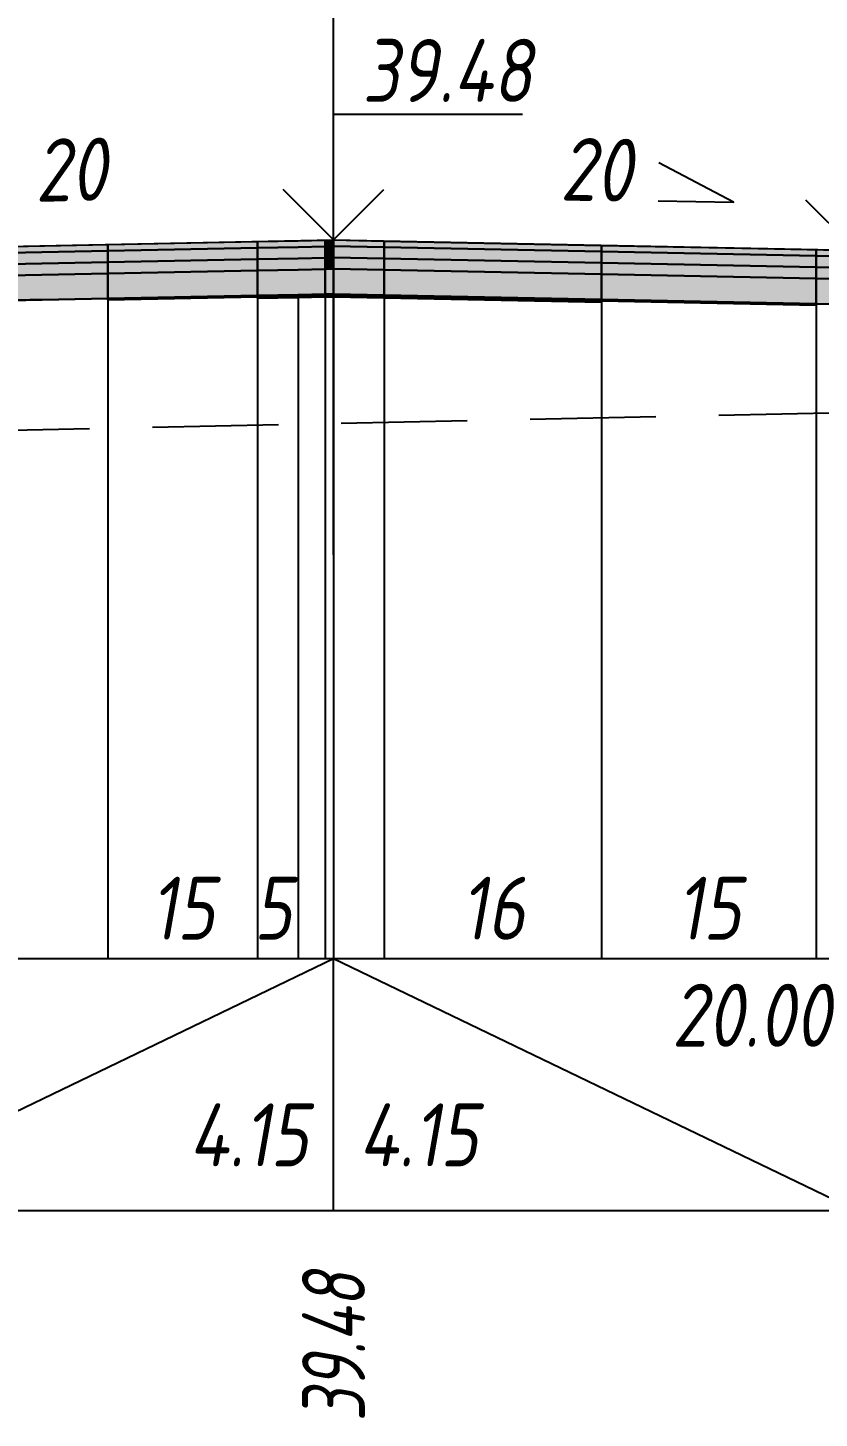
# Model space of a CAD drawing. Extents: x -717 to 1451, y -133302 to 233.
# Drawn here: x 151.8 to 183.2, y -89929.3 to -89874 of the extents above; entities that cross this region are included whole.
import ezdxf
from ezdxf.enums import TextEntityAlignment as Align

# ---------------------------------------------------------------- set-up
doc = ezdxf.new("R2010")
doc.units = 0
doc.linetypes.add('осевая2', pattern=[1.125, 0.75, -0.125, 0.125, -0.125])
doc.linetypes.add('штриховая', pattern=[0.75, 0.5, -0.25])
for name, color, linetype in [('Интерполированный поперечник', 2, 'Continuous'), ('Код_514', 1, 'Continuous'), ('Контур_400', 7, 'Continuous'), ('Контур_508', 7, 'Continuous'), ('Контур_513', 7, 'Continuous'), ('Контур_818', 7, 'Continuous'), ('Красный поперечник', 1, 'Continuous'), ('Объём_2501', 7, 'Continuous'), ('Ось', 1, 'осевая2'), ('Откосы', 7, 'Continuous'), ('Отметки покрытия', 7, 'Continuous'), ('Слои выравнивания', 7, 'Continuous'), ('Таблица', 7, 'Continuous'), ('Уклоны проезжей части', 7, 'Continuous'), ('Черный поперечник', 3, 'Continuous')]:
    doc.layers.add(name, color=color, linetype=linetype)
for name, color, linetype, true_color in [('Контур_2570', 7, 'Continuous', 0x80ff00), ('Контур_2725', 7, 'Continuous', 0x323232), ('Контур_2760', 7, 'Continuous', 0x323232), ('Контур_2761', 7, 'Continuous', 0x323232), ('Контур_2762', 7, 'Continuous', 0x323232), ('Контур_2763', 7, 'Continuous', 0x323232), ('Контур_2764', 7, 'Continuous', 0x323232), ('Контур_2765', 7, 'Continuous', 0x323232), ('Контур_402', 7, 'Continuous', 0xff6464)]:
    doc.layers.add(name, color=color, linetype=linetype, true_color=true_color)
doc.styles.get("Standard").update_dxf_attribs({"font": 'txt', "height": 2.5})
doc.styles.add('М', font='romand.shx', dxfattribs={"width": 0.8, "oblique": 10, "height": 2.5})
doc.dimstyles.new('ISO-25', dxfattribs={"dimtxt": 2.5, "dimasz": 2.5, "dimexe": 1.25, "dimexo": 0.625, "dimtad": 1, "dimtxsty": 'Standard', "dimcen": 2.5, "dimadec": 0, "dimazin": 0, "dimtfac": 1, "dimtmove": 0, "dimatfit": 3, "dimfxl": 1, "dimarcsym": 0})

# ---------------------------------------------------------------- blocks, each defined once
blk = doc.blocks.new('_Oblique')
at = {"color": 0, "linetype": 'ByBlock', "lineweight": -2}
blk.add_line((-0.5, -0.5), (0.5, 0.5), dxfattribs=at)
blk = doc.blocks.new('*D1770')
at = {"color": 0, "lineweight": -2, "transparency": 16777216}
for p, q in [((116.161, -89882.997), (116.161, -89846.277)), ((211.661, -89882.997), (211.661, -89846.277)), ((116.161, -89847.527), (211.661, -89847.527))]:
    blk.add_line(p, q, dxfattribs=at)
at = {"layer": 'Defpoints', "color": 0, "transparency": 16777216}
for p in [(211.661, -89847.527), (116.161, -89883.622), (211.661, -89883.622)]:
    blk.add_point(p, dxfattribs=at)
at = {"color": 0, "lineweight": -2, "transparency": 16777216, "rotation": 180}
blk.add_blockref('_Oblique', (116.161, -89847.527), dxfattribs=at)
at = {"color": 0, "lineweight": -2, "transparency": 16777216}
blk.add_blockref('_Oblique', (211.661, -89847.527), dxfattribs=at)
at = {"color": 0, "transparency": 16777216, "insert": (163.911, -89845.414), "char_height": 2.5, "width": 10.41667, "attachment_point": 5, "style": 'М'}
blk.add_mtext('19,10', dxfattribs=at)

msp = doc.modelspace()

# ---------------------------------------------------------------- hatches: boundary and pattern name
at = {"layer": 'Слои выравнивания'}
for color, points in [(2, [(131.521, -89883.112), (141.178, -89882.919), (143.161, -89882.879), (154.944, -89882.644), (154.944, -89882.894), (143.161, -89883.129), (141.178, -89883.169), (131.521, -89883.362)]), (3, [(131.521, -89883.362), (141.178, -89883.169), (143.161, -89883.129), (154.944, -89882.894), (154.944, -89883.344), (143.161, -89883.579), (141.178, -89883.619), (131.521, -89883.812)]), (2, [(154.944, -89882.644), (160.889, -89882.525), (160.889, -89882.775), (154.944, -89882.894)]), (3, [(154.944, -89882.894), (160.889, -89882.775), (160.889, -89883.225), (154.944, -89883.344)]), (2, [(160.889, -89882.525), (162.507, -89882.493), (163.571, -89882.471), (163.571, -89882.721), (162.507, -89882.743), (160.889, -89882.775)]), (3, [(160.889, -89882.775), (162.507, -89882.743), (163.571, -89882.721), (163.571, -89883.171), (162.507, -89883.193), (160.889, -89883.225)]), (2, [(163.571, -89882.471), (163.911, -89882.464), (163.911, -89882.714), (163.571, -89882.721)]), (3, [(163.571, -89882.721), (163.911, -89882.714), (163.911, -89883.164), (163.571, -89883.171)]), (2, [(163.911, -89882.464), (165.921, -89882.505), (165.921, -89882.755), (163.911, -89882.714)]), (3, [(163.911, -89882.714), (165.921, -89882.755), (165.921, -89883.205), (163.911, -89883.164)]), (2, [(165.921, -89882.505), (174.554, -89882.677), (174.554, -89882.927), (165.921, -89882.755)]), (3, [(165.921, -89882.755), (174.554, -89882.927), (174.554, -89883.377), (165.921, -89883.205)]), (2, [(174.554, -89882.677), (183.069, -89882.848), (183.069, -89883.098), (174.554, -89882.927)]), (2, [(183.069, -89882.848), (184.661, -89882.879), (184.661, -89883.129), (183.069, -89883.098)]), (4, [(131.521, -89883.812), (141.178, -89883.619), (143.161, -89883.579), (154.944, -89883.344), (154.944, -89883.794), (143.161, -89884.029), (141.178, -89884.069), (131.521, -89884.262)]), (4, [(154.944, -89883.344), (160.889, -89883.225), (160.889, -89883.675), (154.944, -89883.794)]), (4, [(160.889, -89883.225), (162.507, -89883.193), (163.571, -89883.171), (163.571, -89883.621), (162.507, -89883.643), (160.889, -89883.675)]), (4, [(163.571, -89883.171), (163.911, -89883.164), (163.911, -89883.614), (163.571, -89883.621)]), (4, [(163.911, -89883.164), (165.921, -89883.205), (165.921, -89883.655), (163.911, -89883.614)]), (4, [(165.921, -89883.205), (174.554, -89883.377), (174.554, -89883.827), (165.921, -89883.655)]), (3, [(174.554, -89882.927), (183.069, -89883.098), (183.069, -89883.548), (174.554, -89883.377)]), (4, [(174.554, -89883.377), (183.069, -89883.548), (183.069, -89883.998), (174.554, -89883.827)]), (3, [(183.069, -89883.098), (184.661, -89883.129), (184.661, -89883.579), (183.069, -89883.548)]), (5, [(131.521, -89884.262), (141.178, -89884.069), (143.161, -89884.029), (154.944, -89883.794), (154.944, -89884.794), (143.161, -89885.029), (141.178, -89885.069), (131.521, -89885.262)]), (5, [(154.944, -89883.794), (160.889, -89883.675), (160.889, -89884.675), (154.944, -89884.794)]), (5, [(160.889, -89883.675), (162.507, -89883.643), (163.571, -89883.621), (163.571, -89884.621), (162.507, -89884.643), (160.889, -89884.675)]), (5, [(163.571, -89883.621), (163.911, -89883.614), (163.911, -89884.614), (163.571, -89884.621)]), (5, [(163.911, -89883.614), (165.921, -89883.655), (165.921, -89884.655), (163.911, -89884.614)]), (5, [(165.921, -89883.655), (174.554, -89883.827), (174.554, -89884.827), (165.921, -89884.655)]), (5, [(174.554, -89883.827), (183.069, -89883.998), (183.069, -89884.998), (174.554, -89884.827)]), (4, [(183.069, -89883.548), (184.661, -89883.579), (184.661, -89884.029), (183.069, -89883.998)]), (5, [(183.069, -89883.998), (184.661, -89884.029), (184.661, -89885.028), (183.069, -89884.998)]), (7, [(154.944, -89884.794), (160.889, -89884.675), (160.889, -89884.725), (154.944, -89884.844)]), (7, [(160.889, -89884.675), (162.507, -89884.643), (163.571, -89884.621), (163.571, -89884.671), (162.507, -89884.693), (160.889, -89884.725)]), (6, [(160.889, -89884.725), (162.507, -89884.693), (163.571, -89884.671), (163.571, -89884.721), (162.507, -89884.743), (160.889, -89884.775)]), (7, [(163.571, -89884.621), (163.911, -89884.614), (163.911, -89884.664), (163.571, -89884.671)]), (6, [(163.571, -89884.671), (163.911, -89884.664), (163.911, -89884.726), (163.571, -89884.721)]), (7, [(163.911, -89884.614), (165.921, -89884.655), (165.921, -89884.705), (163.911, -89884.664)]), (6, [(163.911, -89884.664), (165.921, -89884.705), (165.921, -89884.755), (163.911, -89884.726)]), (7, [(165.921, -89884.655), (174.554, -89884.827), (174.554, -89884.877), (165.921, -89884.705)]), (6, [(165.921, -89884.705), (174.554, -89884.877), (174.554, -89884.927), (165.921, -89884.755)]), (7, [(174.554, -89884.827), (183.069, -89884.998), (183.069, -89885.048), (174.554, -89884.877)])]:
    msp.add_hatch(color=color, dxfattribs=at).paths.add_polyline_path(points)

# ---------------------------------------------------------------- linework, layer by layer
at = {"layer": 'Интерполированный поперечник', "linetype": 'штриховая', "ltscale": 10, "flags": 128}
msp.add_lwpolyline([(89.234, -89891.336), (212.445, -89888.711)], dxfattribs=at)
at = {"layer": 'Код_514'}
for p, q in [((143.161, -89921), (163.911, -89911)), ((163.911, -89921), (163.911, -89911)), ((163.911, -89911), (184.661, -89921))]:
    msp.add_line(p, q, dxfattribs=at)
at = {"layer": 'Контур_2570', "flags": 128}
msp.add_lwpolyline([(141.178, -89884.953), (162.507, -89884.706), (163.911, -89884.726), (183.069, -89884.998), (191.92, -89885.161)], dxfattribs=at)
at = {"layer": 'Контур_2725', "flags": 128}
msp.add_lwpolyline([(131.521, -89885.262), (141.178, -89885.069), (143.161, -89885.029), (154.944, -89884.794), (154.944, -89884.844), (160.889, -89884.725), (160.889, -89884.775), (162.507, -89884.743), (163.571, -89884.721), (163.911, -89884.726), (165.921, -89884.755), (174.554, -89884.927), (174.554, -89884.877), (183.069, -89885.048), (183.069, -89884.998), (184.661, -89885.028), (191.92, -89885.175)], dxfattribs=at)
at = {"layer": 'Контур_2760', "flags": 128}
msp.add_lwpolyline([(131.521, -89883.112), (141.178, -89882.919), (143.161, -89882.879), (154.944, -89882.644), (160.889, -89882.525), (162.507, -89882.493), (163.571, -89882.471), (163.911, -89882.464), (165.921, -89882.505), (174.554, -89882.677), (183.069, -89882.848), (184.661, -89882.879), (191.92, -89883.025)], dxfattribs=at)
at = {"layer": 'Контур_2761', "flags": 128}
msp.add_lwpolyline([(131.521, -89883.362), (141.178, -89883.169), (143.161, -89883.129), (154.944, -89882.894), (160.889, -89882.775), (162.507, -89882.743), (163.571, -89882.721), (163.911, -89882.714), (165.921, -89882.755), (174.554, -89882.927), (183.069, -89883.098), (184.661, -89883.129), (191.92, -89883.275)], dxfattribs=at)
at = {"layer": 'Контур_2762', "flags": 128}
msp.add_lwpolyline([(131.521, -89883.812), (141.178, -89883.619), (143.161, -89883.579), (154.944, -89883.344), (160.889, -89883.225), (162.507, -89883.193), (163.571, -89883.171), (163.911, -89883.164), (165.921, -89883.205), (174.554, -89883.377), (183.069, -89883.548), (184.661, -89883.579), (191.92, -89883.725)], dxfattribs=at)
at = {"layer": 'Контур_2763', "flags": 128}
msp.add_lwpolyline([(131.521, -89884.262), (141.178, -89884.069), (143.161, -89884.029), (154.944, -89883.794), (160.889, -89883.675), (162.507, -89883.643), (163.571, -89883.621), (163.911, -89883.614), (165.921, -89883.655), (174.554, -89883.827), (183.069, -89883.998), (184.661, -89884.029), (191.92, -89884.175)], dxfattribs=at)
at = {"layer": 'Контур_2764', "flags": 128}
msp.add_lwpolyline([(154.944, -89884.794), (160.889, -89884.675), (162.507, -89884.643), (163.571, -89884.621), (163.911, -89884.614), (165.921, -89884.655), (174.554, -89884.827), (183.069, -89884.998)], dxfattribs=at)
at = {"layer": 'Контур_2765', "flags": 128}
msp.add_lwpolyline([(160.889, -89884.725), (162.507, -89884.693), (163.571, -89884.671), (163.911, -89884.664), (165.921, -89884.705), (174.554, -89884.877)], dxfattribs=at)
at = {"layer": 'Контур_400', "flags": 128}
for points in [[(123.161, -89883.279), (125.661, -89883.229), (125.661, -89883.229), (125.661, -89883.229), (125.661, -89883.229), (125.661, -89883.229), (125.661, -89883.229), (143.161, -89882.879), (163.911, -89882.464)], [(163.911, -89882.464), (184.661, -89882.879), (202.161, -89883.229), (202.161, -89883.229), (202.161, -89883.229), (202.161, -89883.229), (202.161, -89883.229), (202.161, -89883.229), (204.661, -89883.279)]]:
    msp.add_lwpolyline(points, dxfattribs=at)
at = {"layer": 'Контур_402', "flags": 128}
msp.add_lwpolyline([(109.269, -89888.154), (131.521, -89887.486), (131.521, -89885.262), (154.944, -89884.794), (154.944, -89884.844), (160.889, -89884.725), (160.889, -89884.775), (163.571, -89884.721), (163.911, -89884.726), (165.921, -89884.755), (174.554, -89884.927), (174.554, -89884.877), (183.069, -89885.048), (183.069, -89884.998), (184.661, -89885.028), (191.92, -89885.175), (191.92, -89887.355), (217.35, -89888.118)], dxfattribs=at)
at = {"layer": 'Контур_508', "flags": 128}
msp.add_lwpolyline([(131.521, -89885.262), (154.944, -89884.794), (154.944, -89884.844), (160.889, -89884.725), (160.889, -89884.775), (163.571, -89884.721), (163.911, -89884.726), (165.921, -89884.755), (174.554, -89884.927), (174.554, -89884.877), (183.069, -89885.048), (183.069, -89884.998), (184.661, -89885.028), (191.92, -89885.175), (191.92, -89887.355), (217.35, -89888.118), (217.35, -89888.554), (220.797, -89890.852), (221.1, -89890.852), (223.1, -89890.852), (223.402, -89890.852), (226.85, -89888.554), (226.85, -89887.352), (230.088, -89885.193)], dxfattribs=at)
at = {"layer": 'Контур_513', "flags": 128}
msp.add_lwpolyline([(131.521, -89885.262), (154.944, -89884.794), (154.944, -89884.844), (160.889, -89884.725), (160.889, -89884.775), (163.571, -89884.721), (163.911, -89884.726), (165.921, -89884.755), (174.554, -89884.927), (174.554, -89884.877), (183.069, -89885.048), (183.069, -89884.998), (184.661, -89885.028), (191.92, -89885.175), (191.92, -89887.355), (217.35, -89888.118), (217.35, -89888.554), (220.797, -89890.852), (221.1, -89890.852), (223.1, -89890.852), (223.402, -89890.852), (226.85, -89888.554), (226.85, -89887.352), (230.088, -89885.193)], dxfattribs=at)
at = {"layer": 'Контур_818', "flags": 128}
msp.add_lwpolyline([(141.178, -89884.953), (162.507, -89884.706), (163.911, -89884.726), (183.069, -89884.998), (191.92, -89885.161)], dxfattribs=at)
at = {"layer": 'Красный поперечник'}
for p, q in [((143.161, -89882.879), (163.911, -89882.464)), ((163.911, -89882.464), (184.661, -89882.879))]:
    msp.add_line(p, q, dxfattribs=at)
at = {"layer": 'Объём_2501', "flags": 128}
for points in [[(123.161, -89883.279), (125.661, -89883.229), (125.661, -89883.229), (125.661, -89883.229), (125.661, -89883.229), (125.661, -89883.229), (125.661, -89883.229), (143.161, -89882.879), (163.911, -89882.464)], [(163.911, -89882.464), (184.661, -89882.879), (202.161, -89883.229), (202.161, -89883.229), (202.161, -89883.229), (202.161, -89883.229), (202.161, -89883.229), (202.161, -89883.229), (204.661, -89883.279)]]:
    msp.add_lwpolyline(points, dxfattribs=at)
at = {"layer": 'Ось', "ltscale": 15}
msp.add_line((163.911, -89894.971), (163.911, -89841.435), dxfattribs=at)
at = {"layer": 'Откосы', "color": 1, "flags": 128}
msp.add_lwpolyline([(176.799, -89880.905), (179.798, -89880.965), (176.829, -89879.405)], dxfattribs=at)
at = {"layer": 'Отметки покрытия', "color": 1}
for p, q in [((163.911, -89882.464), (163.911, -89877.464)), ((163.911, -89877.464), (171.411, -89877.464)), ((163.911, -89882.464), (161.911, -89880.464)), ((163.911, -89882.464), (165.911, -89880.464)), ((184.661, -89882.879), (182.661, -89880.879))]:
    msp.add_line(p, q, dxfattribs=at)
at = {"layer": 'Слои выравнивания'}
for p, q in [((154.944, -89882.644), (154.944, -89911)), ((154.944, -89882.644), (154.944, -89911)), ((160.889, -89882.525), (160.889, -89911)), ((160.889, -89882.525), (160.889, -89911)), ((163.571, -89882.471), (163.571, -89911)), ((163.911, -89882.464), (163.911, -89911)), ((165.921, -89882.505), (165.921, -89911)), ((174.554, -89882.677), (174.554, -89911)), ((174.554, -89882.677), (174.554, -89911)), ((183.069, -89882.848), (183.069, -89911))]:
    msp.add_line(p, q, dxfattribs=at)
at = {"layer": 'Слои выравнивания', "color": 2, "flags": 128}
for points in [[(131.521, -89883.112), (141.178, -89882.919), (143.161, -89882.879), (154.944, -89882.644), (154.944, -89882.894), (143.161, -89883.129), (141.178, -89883.169), (131.521, -89883.362)], [(154.944, -89882.644), (160.889, -89882.525), (160.889, -89882.775), (154.944, -89882.894)], [(154.944, -89882.644), (154.944, -89882.894)], [(160.889, -89882.525), (162.507, -89882.493), (163.571, -89882.471), (163.571, -89882.721), (162.507, -89882.743), (160.889, -89882.775)], [(160.889, -89882.525), (160.889, -89882.775)], [(163.571, -89882.471), (163.911, -89882.464), (163.911, -89882.714), (163.571, -89882.721)], [(163.911, -89882.464), (165.921, -89882.505), (165.921, -89882.755), (163.911, -89882.714)], [(165.921, -89882.505), (174.554, -89882.677), (174.554, -89882.927), (165.921, -89882.755)], [(174.554, -89882.677), (174.554, -89882.927)], [(174.554, -89882.677), (183.069, -89882.848), (183.069, -89883.098), (174.554, -89882.927)], [(183.069, -89882.848), (184.661, -89882.879), (184.661, -89883.129), (183.069, -89883.098)]]:
    msp.add_lwpolyline(points, close=True, dxfattribs=at)
at = {"layer": 'Слои выравнивания', "color": 3, "flags": 128}
for points in [[(131.521, -89883.362), (141.178, -89883.169), (143.161, -89883.129), (154.944, -89882.894), (154.944, -89883.344), (143.161, -89883.579), (141.178, -89883.619), (131.521, -89883.812)], [(154.944, -89882.894), (160.889, -89882.775), (160.889, -89883.225), (154.944, -89883.344)], [(154.944, -89882.894), (154.944, -89883.344)], [(160.889, -89882.775), (162.507, -89882.743), (163.571, -89882.721), (163.571, -89883.171), (162.507, -89883.193), (160.889, -89883.225)], [(160.889, -89882.775), (160.889, -89883.225)], [(163.571, -89882.721), (163.911, -89882.714), (163.911, -89883.164), (163.571, -89883.171)], [(163.911, -89882.714), (165.921, -89882.755), (165.921, -89883.205), (163.911, -89883.164)], [(165.921, -89882.755), (174.554, -89882.927), (174.554, -89883.377), (165.921, -89883.205)], [(174.554, -89882.927), (174.554, -89883.377)], [(174.554, -89882.927), (183.069, -89883.098), (183.069, -89883.548), (174.554, -89883.377)], [(183.069, -89883.098), (184.661, -89883.129), (184.661, -89883.579), (183.069, -89883.548)]]:
    msp.add_lwpolyline(points, close=True, dxfattribs=at)
at = {"layer": 'Слои выравнивания', "color": 4, "flags": 128}
for points in [[(131.521, -89883.812), (141.178, -89883.619), (143.161, -89883.579), (154.944, -89883.344), (154.944, -89883.794), (143.161, -89884.029), (141.178, -89884.069), (131.521, -89884.262)], [(154.944, -89883.344), (160.889, -89883.225), (160.889, -89883.675), (154.944, -89883.794)], [(154.944, -89883.344), (154.944, -89883.794)], [(160.889, -89883.225), (162.507, -89883.193), (163.571, -89883.171), (163.571, -89883.621), (162.507, -89883.643), (160.889, -89883.675)], [(160.889, -89883.225), (160.889, -89883.675)], [(163.571, -89883.171), (163.911, -89883.164), (163.911, -89883.614), (163.571, -89883.621)], [(163.911, -89883.164), (165.921, -89883.205), (165.921, -89883.655), (163.911, -89883.614)], [(165.921, -89883.205), (174.554, -89883.377), (174.554, -89883.827), (165.921, -89883.655)], [(174.554, -89883.377), (174.554, -89883.827)], [(174.554, -89883.377), (183.069, -89883.548), (183.069, -89883.998), (174.554, -89883.827)], [(183.069, -89883.548), (184.661, -89883.579), (184.661, -89884.029), (183.069, -89883.998)]]:
    msp.add_lwpolyline(points, close=True, dxfattribs=at)
at = {"layer": 'Слои выравнивания', "color": 5, "flags": 128}
for points in [[(131.521, -89884.262), (141.178, -89884.069), (143.161, -89884.029), (154.944, -89883.794), (154.944, -89884.794), (143.161, -89885.029), (141.178, -89885.069), (131.521, -89885.262)], [(154.944, -89883.794), (160.889, -89883.675), (160.889, -89884.675), (154.944, -89884.794)], [(154.944, -89883.794), (154.944, -89884.794)], [(160.889, -89883.675), (162.507, -89883.643), (163.571, -89883.621), (163.571, -89884.621), (162.507, -89884.643), (160.889, -89884.675)], [(160.889, -89883.675), (160.889, -89884.675)], [(163.571, -89883.621), (163.911, -89883.614), (163.911, -89884.614), (163.571, -89884.621)], [(163.911, -89883.614), (165.921, -89883.655), (165.921, -89884.655), (163.911, -89884.614)], [(165.921, -89883.655), (174.554, -89883.827), (174.554, -89884.827), (165.921, -89884.655)], [(174.554, -89883.827), (174.554, -89884.827)], [(174.554, -89883.827), (183.069, -89883.998), (183.069, -89884.998), (174.554, -89884.827)], [(183.069, -89883.998), (184.661, -89884.029), (184.661, -89885.028), (183.069, -89884.998)]]:
    msp.add_lwpolyline(points, close=True, dxfattribs=at)
at = {"layer": 'Слои выравнивания', "color": 7, "flags": 128}
for points in [[(154.944, -89884.794), (160.889, -89884.675), (160.889, -89884.725), (154.944, -89884.844)], [(160.889, -89884.675), (162.507, -89884.643), (163.571, -89884.621), (163.571, -89884.671), (162.507, -89884.693), (160.889, -89884.725)], [(160.889, -89884.675), (160.889, -89884.725)], [(163.571, -89884.621), (163.911, -89884.614), (163.911, -89884.664), (163.571, -89884.671)], [(163.911, -89884.614), (165.921, -89884.655), (165.921, -89884.705), (163.911, -89884.664)], [(165.921, -89884.655), (174.554, -89884.827), (174.554, -89884.877), (165.921, -89884.705)], [(174.554, -89884.827), (174.554, -89884.877)], [(174.554, -89884.827), (183.069, -89884.998), (183.069, -89885.048), (174.554, -89884.877)]]:
    msp.add_lwpolyline(points, close=True, dxfattribs=at)
at = {"layer": 'Слои выравнивания', "color": 6, "flags": 128}
for points in [[(160.889, -89884.725), (162.507, -89884.693), (163.571, -89884.671), (163.571, -89884.721), (162.507, -89884.743), (160.889, -89884.775)], [(163.571, -89884.671), (163.911, -89884.664), (163.911, -89884.726), (163.571, -89884.721)], [(163.911, -89884.664), (165.921, -89884.705), (165.921, -89884.755), (163.911, -89884.726)], [(165.921, -89884.705), (174.554, -89884.877), (174.554, -89884.927), (165.921, -89884.755)]]:
    msp.add_lwpolyline(points, close=True, dxfattribs=at)
at = {"layer": 'Таблица'}
for p, q in [((80, -89911), (255.088, -89911)), ((80, -89921), (255.088, -89921))]:
    msp.add_line(p, q, dxfattribs=at)
at = {"layer": 'Черный поперечник', "color": 7}
for p, q in [((162.507, -89884.706), (162.507, -89911)), ((163.911, -89884.726), (163.911, -89911)), ((183.069, -89884.998), (183.069, -89911))]:
    msp.add_line(p, q, dxfattribs=at)
at = {"layer": 'Черный поперечник', "flags": 128}
msp.add_lwpolyline([(141.178, -89884.953), (162.507, -89884.706), (163.911, -89884.726), (183.069, -89884.998), (191.92, -89885.161), (192.048, -89884.463), (192.156, -89884.301), (192.42, -89884.397), (193.149, -89884.274), (195.575, -89884.267), (203.766, -89885.185), (204.053, -89884.964), (205.848, -89885.687), (206.001, -89885.711), (206.003, -89885.757), (206.352, -89885.885), (206.447, -89886.005), (209.796, -89888.764), (212.445, -89888.711), (212.545, -89888.715), (215.269, -89886.07), (215.41, -89885.936), (223.329, -89885.015), (253.022, -89885.795)], dxfattribs=at)

# ---------------------------------------------------------------- texts
at = {"layer": 'Код_514', "style": 'М', "oblique": 10, "width": 0.8}
msp.add_text('20.00', height=2.5, dxfattribs=at).set_placement((183.661, -89912), align=Align.TOP_RIGHT)
msp.add_text('4.15', height=2.5, dxfattribs=at).set_placement((162.911, -89920), align=Align.BOTTOM_RIGHT)
msp.add_text('4.15', height=2.5, dxfattribs=at).set_placement((164.911, -89920), align=Align.BOTTOM_LEFT)
at = {"layer": 'Код_514', "style": 'М', "oblique": 10, "width": 0.7}
msp.add_text('39.48', height=2.5, rotation=90, dxfattribs=at).set_placement((163.911, -89929.382), align=Align.MIDDLE_LEFT)
at = {"layer": 'Отметки покрытия', "color": 1, "style": 'М', "oblique": 10, "width": 0.8}
msp.add_text('39.48', height=2.5, dxfattribs=at).set_placement((165.052, -89877.733), align=Align.BOTTOM_LEFT)
at = {"layer": 'Слои выравнивания', "style": 'М', "oblique": 10, "width": 0.8}
for s, p in [('15', (157.917, -89911)), ('5', (161.499, -89911)), ('16', (170.238, -89911)), ('15', (178.812, -89911))]:
    msp.add_text(s, height=2.5, dxfattribs=at).set_placement(p, align=Align.BOTTOM_CENTER)
at = {"layer": 'Уклоны проезжей части', "color": 1, "style": 'М', "oblique": 10, "width": 0.8}
for rotation, p in [(1.1458, (153.516, -89881.672)), (358.8542, (174.306, -89881.672))]:
    msp.add_text('20', height=2.5, rotation=rotation, dxfattribs=at).set_placement(p, align=Align.BOTTOM_CENTER)

# ---------------------------------------------------------------- dimensions: what is measured, and where the dimension line sits
at = {"color": 5}
dim = msp.add_linear_dim(base=(211.661, -89847.527), p1=(116.161, -89883.622), p2=(211.661, -89883.622), angle=180, dimstyle='ISO-25', override={"dimasz": 1, "dimlfac": 0.2, "dimzin": 0, "dimtxsty": 'М', "dimblk1": 'Oblique', "dimblk2": 'Oblique', "dimsah": 1}, dxfattribs=at)
dim.commit()
dim.dimension.update_dxf_attribs({"geometry": '*D1770', "text_midpoint": (163.911, -89845.414)})

doc.saveas('drawing.dxf')
